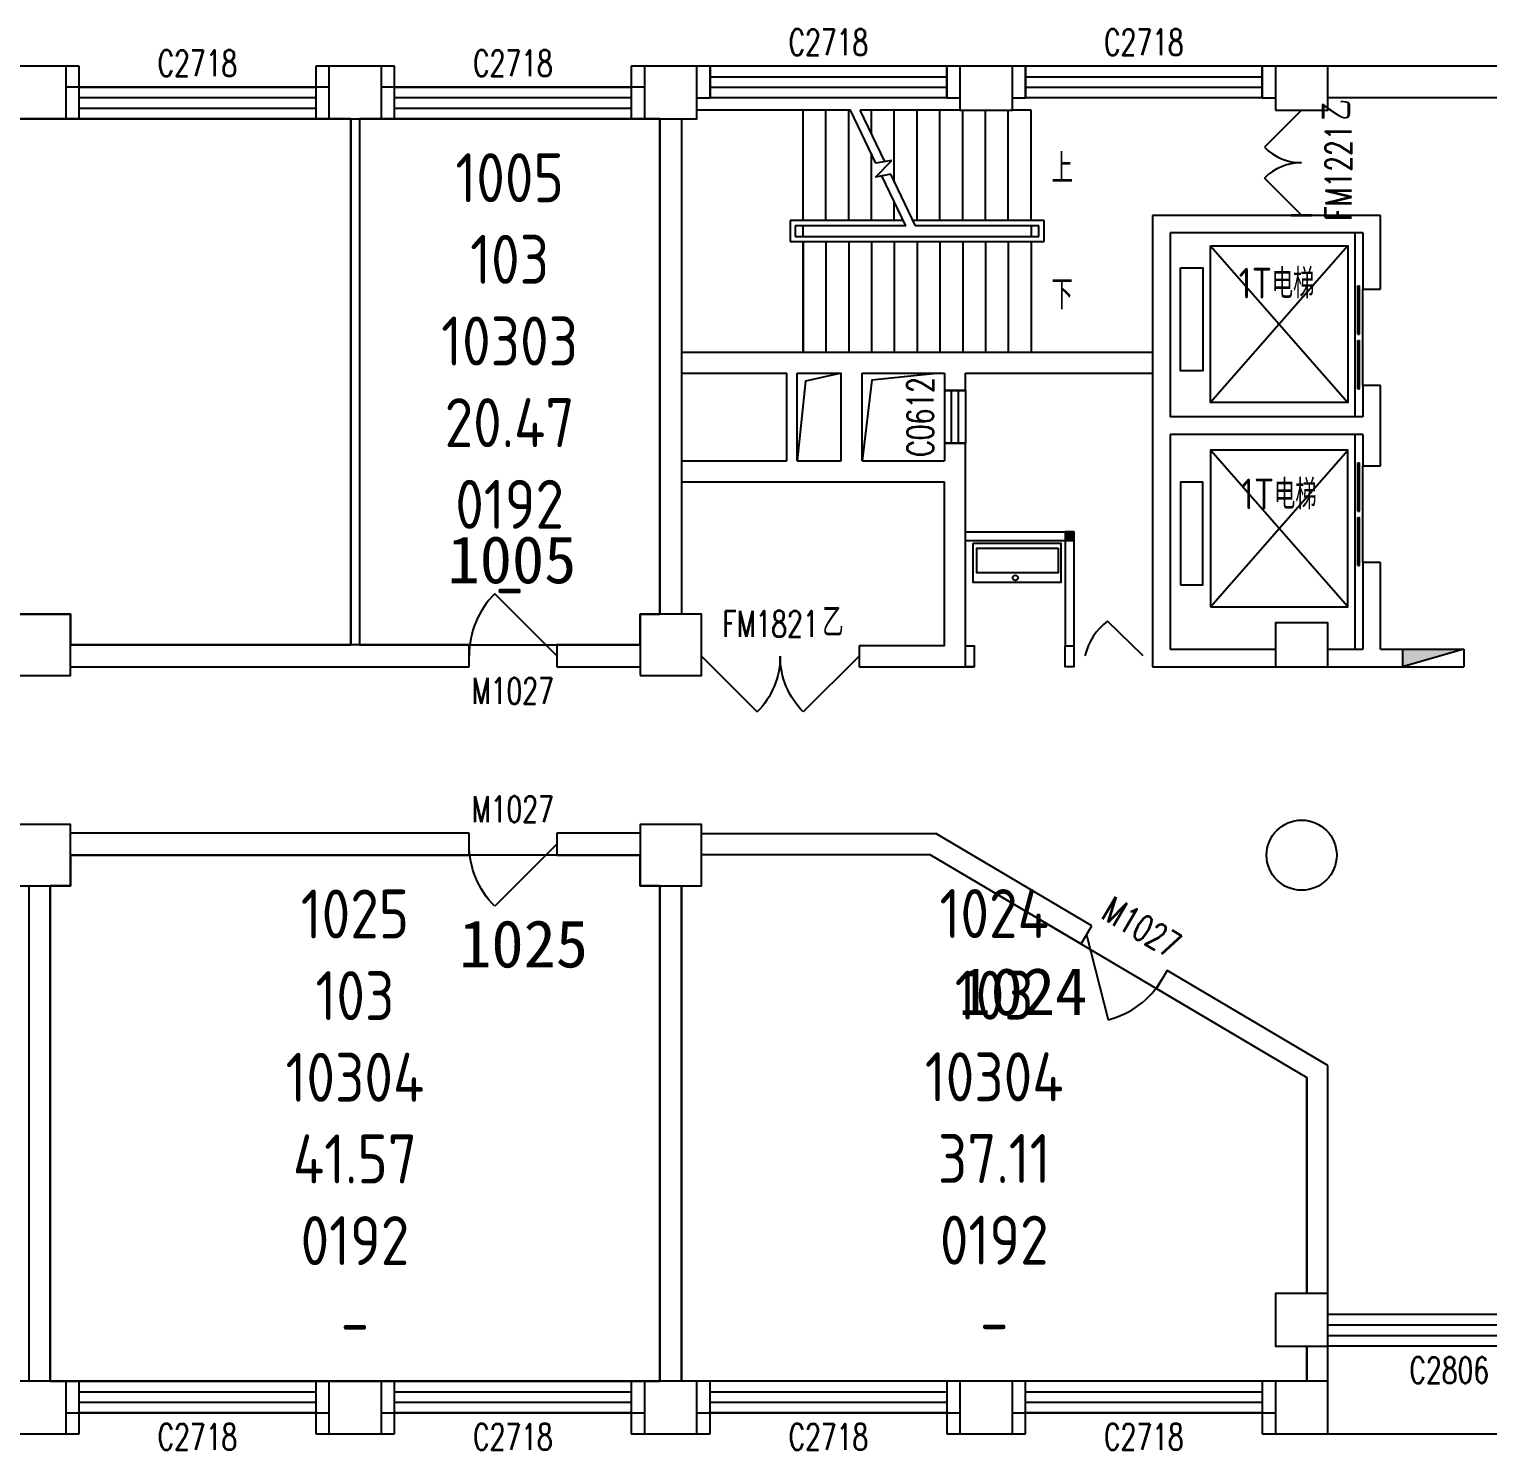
# Model space of a CAD drawing. Extents: x 246802 to 341426, y 58657 to 74864.
# Drawn here: x 276206 to 292851, y 58657 to 74864 of the extents above; entities that cross this region are included whole.
import ezdxf

# ---------------------------------------------------------------- set-up
doc = ezdxf.new("R2010")
doc.units = 0
doc.header["$LTSCALE"] = 1000
doc.header["$MEASUREMENT"] = 0
for name, color, linetype in [('body', 30, 'Continuous'), ('GROS', 6, 'Continuous'), ('name', 1, 'Continuous'), ('RM$', 5, 'Continuous'), ('RM$TXT', 5, 'Continuous')]:
    doc.layers.add(name, color=color, linetype=linetype)
doc.styles.add('_TCH_DIM', font='SIMPLEX', dxfattribs={"bigfont": 'GBCBIG'})
doc.styles.add('_TCH_WINDOW', font='SIMPLEX', dxfattribs={"bigfont": 'GBCBIG'})
doc.styles.get("Standard").update_dxf_attribs({"font": 'gbenor.shx', "bigfont": 'gbcbig.shx'})

# ---------------------------------------------------------------- blocks, each defined once
blk = doc.blocks.new('_YZHK')
blk.add_circle((0, 0), 0.5)
blk = doc.blocks.new('_FZHK')
blk.add_lwpolyline([(-0.5, -0.5), (0.5, -0.5), (0.5, 0.5), (-0.5, 0.5)], close=True)
blk = doc.blocks.new('$WINLIB2D$00000001')
at = {"color": 0}
for points in [[(-0.5, 0.5), (-0.5, -0.5)], [(-0.5, 0.5), (0.5, 0.5)], [(0.5, -0.5), (0.5, 0.5)], [(0.5, 0.1667), (-0.5, 0.1667)], [(0.5, -0.1667), (-0.5, -0.1667)], [(-0.5, -0.5), (0.5, -0.5)]]:
    blk.add_lwpolyline(points, dxfattribs=at)
blk = doc.blocks.new('$DorLib2D$00000116')
at = {"color": 0}
for p, q in [((-0.5, 0), (-0.1464, 0.3536)), ((0.5, 0), (0.1464, 0.3536))]:
    blk.add_line(p, q, dxfattribs=at)
for centre, start, end in [((-0.5, 0), 0, 45), ((0.5, 0), 135, 180)]:
    blk.add_arc(centre, 0.5, start, end, dxfattribs=at)
blk = doc.blocks.new('$DorLib2D$00000127')
at = {"color": 0, "linetype": 'Continuous'}
for p, q in [((-0.033, 0.795, -93.75), (-0.533, 0.795, -93.75)), ((-0.533, 0.795, -93.75), (-0.533, 0.69, -93.75)), ((-0.033, 0.795, -93.75), (-0.033, 0.69, -93.75)), ((0.033, 0.795, -93.75), (0.033, 0.69, -93.75)), ((0.533, 0.795, -93.75), (0.033, 0.795, -93.75)), ((0.533, 0.795, -93.75), (0.533, 0.69, -93.75)), ((-0.033, 0.69, -93.75), (-0.533, 0.69, -93.75)), ((0.533, 0.69, -93.75), (0.033, 0.69, -93.75)), ((0.5, 0.5, -93.75), (-0.5, 0.5, -93.75))]:
    blk.add_line(p, q, dxfattribs=at)
blk = doc.blocks.new('$DorLib2D$00000114')
at = {"color": 0}
blk.add_line((0.5, 0), (-0.207, 0.707), dxfattribs=at)
blk.add_arc((0.5, 0), 1, 135, 180, dxfattribs=at)

msp = doc.modelspace()

# ---------------------------------------------------------------- hatches: boundary and pattern name
at = {"layer": 'body'}
h = msp.add_hatch(color=30, dxfattribs=at)
h.dxf.hatch_style = 1
h.paths.add_polyline_path([(288026, 69131), (288026, 69031), (288126, 69031), (288126, 69131)])
msp.add_hatch(color=30, dxfattribs=at).paths.add_polyline_path([(292576, 67791), (291876, 67791), (291876, 67591)])

# ---------------------------------------------------------------- linework, layer by layer
at = {"layer": 'body', "color": 30}
for p, q in [((276776, 74441), (276626, 74441)), ((276776, 74201), (276776, 74441)), ((279626, 74441), (279476, 74441)), ((279476, 74441), (279476, 74201)), ((280376, 74441), (280226, 74441)), ((280376, 74201), (280376, 74441)), ((283226, 74441), (283076, 74441)), ((283076, 74441), (283076, 74201)), ((283976, 74441), (283826, 74441)), ((283976, 74081), (283976, 74441)), ((286826, 74441), (286676, 74441)), ((286676, 74441), (286676, 74081)), ((287576, 74441), (287426, 74441)), ((287576, 74081), (287576, 74441)), ((290426, 74441), (290276, 74441)), ((290276, 74441), (290276, 74081)), ((295511, 74441), (291026, 74441)), ((276776, 74201), (276626, 74201)), ((276776, 73841), (276776, 74201)), ((279476, 74201), (279476, 73841)), ((280376, 73841), (280376, 74201)), ((283226, 74201), (283076, 74201)), ((283076, 74201), (283076, 73841)), ((283826, 74081), (283976, 74081)), ((286676, 74081), (286826, 74081)), ((287426, 74081), (287576, 74081)), ((290276, 74081), (290426, 74081)), ((295526, 74081), (291026, 74081)), ((285038, 73941), (283826, 73941)), ((285578, 73941), (285038, 73941)), ((285038, 72681), (285038, 73941)), ((285038, 72681), (285038, 73941)), ((285298, 72681), (285298, 73941)), ((285558, 72681), (285558, 73941)), ((285867, 73334), (285578, 73941)), ((286826, 73941), (285689, 73941)), ((285969, 73353), (285689, 73941)), ((285818, 73669), (285818, 73941)), ((286078, 73124), (286078, 73941)), ((286338, 72681), (286338, 73941)), ((286598, 72681), (286598, 73941)), ((286858, 72681), (286858, 73941)), ((287118, 72681), (287118, 73941)), ((287378, 72681), (287378, 73941)), ((287638, 73941), (287426, 73941)), ((287638, 72681), (287638, 73941)), ((276626, 73841), (276776, 73841)), ((279476, 73841), (279626, 73841)), ((279876, 73841), (279876, 68242)), ((279976, 73841), (279976, 68242)), ((280226, 73841), (280376, 73841)), ((283076, 73841), (283226, 73841)), ((283401, 73841), (283401, 71181)), ((283651, 73841), (283651, 71181)), ((283651, 73841), (283651, 71181)), ((285818, 72681), (285818, 73437)), ((285862, 73176), (286051, 73368)), ((286051, 73368), (285867, 73334)), ((286038, 73209), (285862, 73176)), ((286208, 72621), (285936, 73190)), ((286318, 72621), (286038, 73209)), ((286078, 72681), (286078, 72892)), ((291626, 72740), (289026, 72740)), ((289026, 72740), (289026, 71181)), ((290846, 72741), (290606, 72741)), ((290606, 72741), (290606, 72740)), ((290606, 72740), (290846, 72740)), ((290846, 72740), (290846, 72741)), ((291626, 71899), (291626, 72740)), ((286179, 72681), (284888, 72681)), ((284888, 72681), (284888, 72441)), ((286208, 72621), (284948, 72621)), ((284948, 72621), (284948, 72501)), ((286208, 72621), (285038, 72621)), ((285038, 72501), (285038, 72621)), ((287788, 72681), (286290, 72681)), ((287638, 72621), (286318, 72621)), ((287728, 72621), (286318, 72621)), ((287638, 72621), (287638, 72501)), ((287728, 72501), (287728, 72621)), ((287788, 72441), (287788, 72681)), ((284888, 72441), (287788, 72441)), ((284948, 72501), (287728, 72501)), ((285038, 72501), (287638, 72501)), ((285038, 72441), (285038, 71181)), ((285038, 71181), (285038, 72441)), ((285298, 72441), (285298, 71181)), ((285558, 72441), (285558, 71181)), ((285818, 72441), (285818, 71181)), ((286078, 72441), (286078, 71181)), ((286338, 72441), (286338, 71181)), ((286598, 72441), (286598, 71181)), ((286858, 72441), (286858, 71181)), ((287118, 72441), (287118, 71181)), ((287378, 72441), (287378, 71181)), ((287638, 72441), (287638, 71181)), ((291426, 72540), (289226, 72540)), ((289226, 72540), (289226, 71181)), ((291334, 72540), (291334, 70441)), ((291426, 72540), (291426, 71899)), ((291254, 72391), (289686, 70604)), ((289686, 72391), (291254, 70604)), ((291426, 71899), (291626, 71899)), ((283401, 71181), (283401, 68191)), ((283651, 71181), (284851, 71181)), ((283651, 71181), (283651, 68191)), ((283651, 71181), (285038, 71181)), ((284851, 71181), (285471, 71181)), ((285038, 71181), (287638, 71181)), ((285471, 71181), (286651, 71181)), ((286651, 71181), (289026, 71181)), ((289026, 71181), (289026, 70241)), ((289226, 71181), (289226, 70441)), ((283651, 70941), (284851, 70941)), ((284851, 69941), (284851, 70941)), ((284971, 69941), (284971, 70941)), ((284971, 70941), (285471, 70941)), ((285471, 69941), (285471, 70941)), ((285711, 70941), (286651, 70941)), ((285711, 69941), (285711, 70941)), ((286651, 70941), (286651, 70741)), ((286891, 70941), (289026, 70941)), ((286891, 70741), (286891, 70941)), ((291626, 70799), (291426, 70799)), ((291426, 70799), (291426, 70441)), ((291626, 70241), (291626, 70799)), ((286651, 70741), (286891, 70741)), ((291426, 70441), (289226, 70441)), ((286891, 70141), (286651, 70141)), ((286651, 70141), (286651, 69941)), ((286891, 69941), (286891, 70141)), ((289026, 70241), (289026, 67591)), ((289226, 70241), (289226, 67791)), ((291426, 70241), (289226, 70241)), ((291334, 70241), (291334, 67791)), ((291426, 70241), (291426, 69881)), ((291626, 69881), (291626, 70241)), ((283651, 69941), (284851, 69941)), ((283651, 69941), (283651, 69701)), ((284971, 69941), (285471, 69941)), ((285711, 69941), (286651, 69941)), ((286891, 67831), (286891, 69941)), ((291254, 68275), (289686, 70061)), ((289686, 68275), (291254, 70061)), ((291426, 69881), (291626, 69881)), ((283651, 69701), (284851, 69701)), ((284851, 69701), (285471, 69701)), ((285471, 69701), (286651, 69701)), ((286651, 67831), (286651, 69701)), ((286891, 69131), (288126, 69131)), ((288126, 69131), (288126, 67831)), ((286891, 69031), (288026, 69031)), ((286891, 69031), (288026, 69031)), ((288026, 69031), (288026, 67831)), ((291626, 68781), (291426, 68781)), ((291426, 68781), (291426, 67791)), ((291626, 67791), (291626, 68781)), ((279876, 68242), (279876, 67841)), ((279976, 68242), (279976, 67841)), ((288918, 67714), (288510, 68112)), ((281226, 67841), (276676, 67841)), ((281226, 67591), (281226, 67841)), ((283176, 67841), (282226, 67841)), ((282226, 67841), (282226, 67591)), ((286651, 67831), (285676, 67831)), ((285676, 67831), (285676, 67591)), ((286891, 67831), (286991, 67831)), ((286991, 67831), (286991, 67591)), ((289226, 67791), (290426, 67791)), ((291026, 67791), (291426, 67791)), ((291626, 67791), (292576, 67791)), ((291876, 67791), (291876, 67591)), ((292576, 67791), (291876, 67591)), ((292576, 67791), (292576, 67591)), ((292576, 67791), (292576, 67591)), ((276676, 67591), (281226, 67591)), ((282226, 67591), (283176, 67591)), ((285676, 67591), (286651, 67591)), ((286651, 67591), (286991, 67591)), ((289026, 67591), (290426, 67591)), ((291026, 67591), (291426, 67591)), ((291426, 67591), (292576, 67591)), ((281226, 65691), (276676, 65691)), ((281226, 65441), (281226, 65691)), ((283176, 65691), (282226, 65691)), ((282226, 65691), (282226, 65441)), ((283876, 65690), (286551, 65690)), ((288333, 64635), (286551, 65690)), ((276676, 65441), (281226, 65441)), ((282226, 65441), (283176, 65441)), ((283876, 65450), (286485, 65450)), ((286485, 65450), (288211, 64428)), ((276206, 59441), (276206, 65091)), ((276446, 59441), (276446, 65091)), ((283401, 65091), (283401, 59441)), ((283651, 65091), (283651, 59441)), ((288211, 64428), (288333, 64635)), ((289193, 64125), (289071, 63919)), ((291026, 63040), (289193, 64125)), ((289071, 63919), (290786, 62904)), ((291026, 60441), (291026, 63040)), ((290786, 60441), (290786, 62904)), ((290786, 59441), (290786, 59841)), ((291026, 59441), (291026, 59841)), ((276776, 59440), (276626, 59440)), ((276776, 59080), (276776, 59440)), ((279626, 59440), (279476, 59440)), ((279476, 59440), (279476, 59080)), ((280376, 59440), (280226, 59440)), ((280376, 59080), (280376, 59440)), ((283226, 59440), (283076, 59440)), ((283076, 59440), (283076, 59080)), ((283976, 59440), (283826, 59440)), ((283976, 59080), (283976, 59440)), ((286826, 59440), (286676, 59440)), ((286676, 59440), (286676, 59080)), ((287576, 59440), (287426, 59440)), ((287576, 59080), (287576, 59440)), ((290426, 59440), (290276, 59440)), ((290276, 59440), (290276, 59080)), ((276626, 59080), (276776, 59080)), ((276776, 58841), (276776, 59080)), ((279476, 59080), (279626, 59080)), ((279476, 59080), (279476, 58841)), ((280226, 59080), (280376, 59080)), ((280376, 58841), (280376, 59080)), ((283076, 59080), (283226, 59080)), ((283076, 59080), (283076, 58841)), ((283826, 59080), (283976, 59080)), ((283976, 58841), (283976, 59080)), ((286676, 59080), (286826, 59080)), ((286676, 59080), (286676, 58841)), ((287426, 59080), (287576, 59080)), ((287576, 58841), (287576, 59080)), ((290276, 59080), (290426, 59080)), ((290276, 59080), (290276, 58841)), ((276626, 58841), (276776, 58841)), ((279476, 58841), (279626, 58841)), ((280226, 58841), (280376, 58841)), ((283076, 58841), (283226, 58841)), ((283826, 58841), (283976, 58841)), ((286676, 58841), (286826, 58841)), ((287426, 58841), (287576, 58841)), ((290276, 58841), (290426, 58841))]:
    msp.add_line(p, q, dxfattribs=at)
for points in [[(287768, 71841, 0, 0, 0), (284344, 71841, 0, 0, 0), (284344, 73281, 0, 0, 0), (285518, 73281, 80, 0, 0), (285818, 73281, 0, 0, 0)], [(287768, 73281, 0, 0, 0), (286378, 73281, 80, 0, 0), (286078, 73281, 0, 0, 0)]]:
    msp.add_lwpolyline(points, format="xyseb", dxfattribs=at)
for points in [[(289686, 72391), (291254, 72391), (291254, 70604), (289686, 70604)], [(289343, 72140), (289600, 72140), (289600, 70968), (289343, 70968)], [(289686, 68275), (291254, 68275), (291254, 70061), (289686, 70061)], [(289343, 68526), (289600, 68526), (289600, 69698), (289343, 69698)], [(288026, 69031), (288126, 69031), (288126, 69131), (288026, 69131)], [(286978, 69001), (287978, 69001), (287978, 68551), (286978, 68551)], [(287947, 68943), (287947, 68664), (287019, 68664), (287019, 68943)], [(286891, 67831), (286991, 67831), (286991, 67591), (286891, 67591)], [(288026, 67831), (288126, 67831), (288126, 67591), (288026, 67591)]]:
    msp.add_lwpolyline(points, close=True, dxfattribs=at)
for points in [[(285471, 70941), (285064, 70849), (284971, 69941)], [(286596, 70941), (285822, 70861), (285711, 69941)]]:
    msp.add_lwpolyline(points, dxfattribs=at)
msp.add_circle((287459, 68605), 29.5, dxfattribs=at)
msp.add_arc((288952, 67544), 719, 127.8772, 166.3323, dxfattribs=at)
at = {"layer": 'GROS'}
for points in [[(305426, 74441), (283226, 74441), (283226, 74201), (280226, 74201), (280226, 74441), (279626, 74441), (279626, 74201), (276626, 74201), (276626, 74441), (276026, 74441)], [(276026, 58841), (276626, 58841), (276626, 59080), (279626, 59080), (279626, 58841), (280226, 58841), (280226, 59080), (283226, 59080), (283226, 58841), (283826, 58841), (283826, 59080), (286826, 59080), (286826, 58841), (287426, 58841), (287426, 59080), (290426, 59080), (290426, 58841), (298226, 58841)]]:
    msp.add_lwpolyline(points, dxfattribs=at)
at = {"layer": 'RM$', "color": 4, "ltscale": 20}
for points in [[(265646, 73841), (265646, 67831), (267818, 67831), (267826, 68311), (270176, 68311), (270176, 67831), (275976, 67831), (275976, 68191), (276676, 68191), (276676, 67841), (279876, 67841), (279876, 73841)], [(279976, 73841), (279976, 67841), (283176, 67841), (283176, 68191), (283401, 68191), (283401, 73841)], [(276676, 65441), (276676, 65091), (276446, 65091), (276446, 59441), (283401, 59441), (283401, 65091), (283176, 65091), (283176, 65441)], [(290786, 62904), (290786, 60441), (290426, 60441), (290426, 59841), (290786, 59841), (290786, 59441), (283651, 59441), (283651, 65091), (283876, 65091), (283876, 65450), (286485, 65450)]]:
    msp.add_lwpolyline(points, close=True, dxfattribs=at)

# ---------------------------------------------------------------- block references
at = {"layer": 'body', "color": 30}
ref = msp.add_blockref('$WINLIB2D$00000001', (285326, 74261), dxfattribs=dict(at, xscale=2700, yscale=360, zscale=360, rotation=180))
ref.add_attrib('A', 'C2718', (284871, 74567), dxfattribs={"color": 30, "height": 297.5, "style": '_TCH_WINDOW', "width": 0.705882})
ref = msp.add_blockref('$WINLIB2D$00000001', (288926, 74261), dxfattribs=dict(at, xscale=2700, yscale=360, zscale=360, rotation=180))
ref.add_attrib('A', 'C2718', (288471, 74567), dxfattribs={"color": 30, "height": 297.5, "style": '_TCH_WINDOW', "width": 0.705882})
ref = msp.add_blockref('$WINLIB2D$00000001', (278126, 74021), dxfattribs=dict(at, xscale=-2700, yscale=360, zscale=360, rotation=180))
ref.add_attrib('A', 'C2718', (277671, 74327), dxfattribs={"color": 30, "height": 297.5, "style": '_TCH_WINDOW', "width": 0.705882})
ref = msp.add_blockref('$WINLIB2D$00000001', (281726, 74021), dxfattribs=dict(at, xscale=-2700, yscale=360, zscale=360, rotation=180))
ref.add_attrib('A', 'C2718', (281271, 74327), dxfattribs={"color": 30, "height": 297.5, "style": '_TCH_WINDOW', "width": 0.705882})
for name, p, xscale, yscale, zscale in [('_FZHK', (276326, 74141), 600, 600, 600), ('_FZHK', (279926, 74141), 600, 600, 600), ('_FZHK', (283526, 74141), 600, 600, 600), ('_FZHK', (287126, 74191), 600, 500, 500), ('_FZHK', (290726, 74191), 600, 500, 500), ('_FZHK', (276326, 67841), 700, 700, 700), ('_FZHK', (283526, 67841), 700, 700, 700), ('_FZHK', (290726, 67841), 600, 500, 500), ('$DorLib2D$00000116', (284776, 67711), 1800, -1800, 240), ('_FZHK', (276326, 65441), 700, 700, 700), ('_FZHK', (283526, 65441), 700, 700, 700), ('_YZHK', (290726, 65441), 800, 800, 800), ('_FZHK', (290726, 60141), 600, 600, 600), ('_FZHK', (276326, 59141), 600, 600, 600), ('_FZHK', (279926, 59141), 600, 600, 600), ('_FZHK', (283526, 59141), 600, 600, 600), ('_FZHK', (287126, 59141), 600, 600, 600), ('_FZHK', (290726, 59141), 600, 600, 600)]:
    msp.add_blockref(name, p, dxfattribs=dict(at, xscale=xscale, yscale=yscale, zscale=zscale))
at = {"layer": 'body', "color": 30, "rotation": 90}
for name, p, xscale, yscale, zscale in [('$DorLib2D$00000116', (290726, 73341), 1200, 1200, 240), ('$DorLib2D$00000127', (291526, 71349), -1100, 200, 200), ('$DorLib2D$00000127', (291526, 69331), -1100, 200, 200)]:
    msp.add_blockref(name, p, dxfattribs=dict(at, xscale=xscale, yscale=yscale, zscale=zscale))
at = {"layer": 'body', "color": 30}
ref = msp.add_blockref('$WINLIB2D$00000001', (286771, 70441), dxfattribs=dict(at, xscale=-600, yscale=-240, zscale=240, rotation=90))
ref.add_attrib('A', 'C0612', (286524, 69986), dxfattribs={"color": 30, "height": 297.5, "rotation": 90, "style": '_TCH_WINDOW', "width": 0.705882})
ref = msp.add_blockref('$DorLib2D$00000114', (281726, 67716), dxfattribs=dict(at, xscale=1000, yscale=1000, zscale=250))
ref.add_attrib('A', 'M1027', (281256, 67166), dxfattribs={"color": 30, "height": 297.5, "style": '_TCH_WINDOW', "width": 0.705882})
ref = msp.add_blockref('$DorLib2D$00000114', (281726, 65566), dxfattribs=dict(at, xscale=-1000, yscale=1000, zscale=250, rotation=180))
ref.add_attrib('A', 'M1027', (281256, 65817), dxfattribs={"color": 30, "height": 297.5, "style": '_TCH_WINDOW', "width": 0.705882})
ref = msp.add_blockref('$DorLib2D$00000114', (288702, 64277), dxfattribs=dict(at, xscale=1000, yscale=1000, zscale=240, rotation=149.3679453829627))
ref.add_attrib('A', 'M1027', (288423, 64728), dxfattribs={"color": 30, "height": 297.5, "rotation": 329.3679, "style": '_TCH_WINDOW', "width": 0.705882})
ref = msp.add_blockref('$WINLIB2D$00000001', (292426, 60021), dxfattribs=dict(at, xscale=-2799.999999992433, yscale=360, zscale=360))
ref.add_attrib('A', 'C2806', (291956, 59417), dxfattribs={"color": 30, "height": 297.5, "style": '_TCH_WINDOW', "width": 0.705882})
ref = msp.add_blockref('$WINLIB2D$00000001', (278126, 59260), dxfattribs=dict(at, xscale=-2700, yscale=360, zscale=360))
ref.add_attrib('A', 'C2718', (277671, 58657), dxfattribs={"color": 30, "height": 297.5, "style": '_TCH_WINDOW', "width": 0.705882})
ref = msp.add_blockref('$WINLIB2D$00000001', (281726, 59260), dxfattribs=dict(at, xscale=-2700, yscale=360, zscale=360))
ref.add_attrib('A', 'C2718', (281271, 58657), dxfattribs={"color": 30, "height": 297.5, "style": '_TCH_WINDOW', "width": 0.705882})
ref = msp.add_blockref('$WINLIB2D$00000001', (285326, 59260), dxfattribs=dict(at, xscale=-2700, yscale=360, zscale=360))
ref.add_attrib('A', 'C2718', (284871, 58657), dxfattribs={"color": 30, "height": 297.5, "style": '_TCH_WINDOW', "width": 0.705882})
ref = msp.add_blockref('$WINLIB2D$00000001', (288926, 59260), dxfattribs=dict(at, xscale=-2700, yscale=360, zscale=360))
ref.add_attrib('A', 'C2718', (288471, 58657), dxfattribs={"color": 30, "height": 297.5, "style": '_TCH_WINDOW', "width": 0.705882})

# ---------------------------------------------------------------- texts
at = {"layer": 'body', "color": 30, "style": '_TCH_WINDOW'}
msp.add_text('乙', height=338, rotation=90, dxfattribs=at).set_placement((291296, 73821))
at = {"layer": 'body', "color": 30, "style": '_TCH_WINDOW', "width": 0.705882}
msp.add_text('FM1221', height=297.5, rotation=90, dxfattribs=at).set_placement((291296, 72681))
at = {"layer": 'body', "color": 7, "style": '_TCH_DIM'}
for s, p in [('上', (287873, 73106)), ('下', (287873, 71666))]:
    msp.add_text(s, height=338, dxfattribs=at).set_placement(p)
at = {"layer": 'body', "color": 30}
for s, height, p in [('1T', 350, (290006, 71792)), ('电梯', 337.6, (290385, 71792)), ('电梯', 337.6, (290411, 69387)), ('1T', 350, (290031, 69387))]:
    msp.add_text(s, height=height, dxfattribs=at).set_placement(p)
at = {"layer": 'body', "color": 30, "style": '_TCH_WINDOW'}
msp.add_text('乙', height=338, dxfattribs=at).set_placement((285256, 67931))
at = {"layer": 'body', "color": 30, "style": '_TCH_WINDOW', "width": 0.705882}
msp.add_text('FM1821', height=297.5, dxfattribs=at).set_placement((284116, 67931))
at = {"layer": 'name', "color": 1, "char_height": 540, "attachment_point": 1}
for s, insert in [('{\\fFangSong|b0|i0|c134|p49;1005}', (280980, 69083)), ('{\\fFangSong|b0|i0|c134|p49;1025}', (281113, 64700)), ('{\\fFangSong|b0|i0|c134|p49;1024}', (286810, 64156))]:
    msp.add_mtext_dynamic_manual_height_columns(s, width=5258.71, gutter_width=1750, heights=[0], dxfattribs=dict(at, insert=insert))
at = {"layer": 'RM$TXT', "char_height": 558.8, "attachment_point": 8}
for s, insert in [('1005^M^J103^M^J10303^M^J20.47^M^J0192^M^J-^M^J', (281688, 68233)), ('1025^M^J103^M^J10304^M^J41.57^M^J0192^M^J-^M^J', (279923, 59833)), ('1024^M^J103^M^J10304^M^J37.11^M^J0192^M^J-^M^J', (287218, 59838))]:
    msp.add_mtext(s, dxfattribs=dict(at, insert=insert))

doc.saveas('drawing.dxf')
